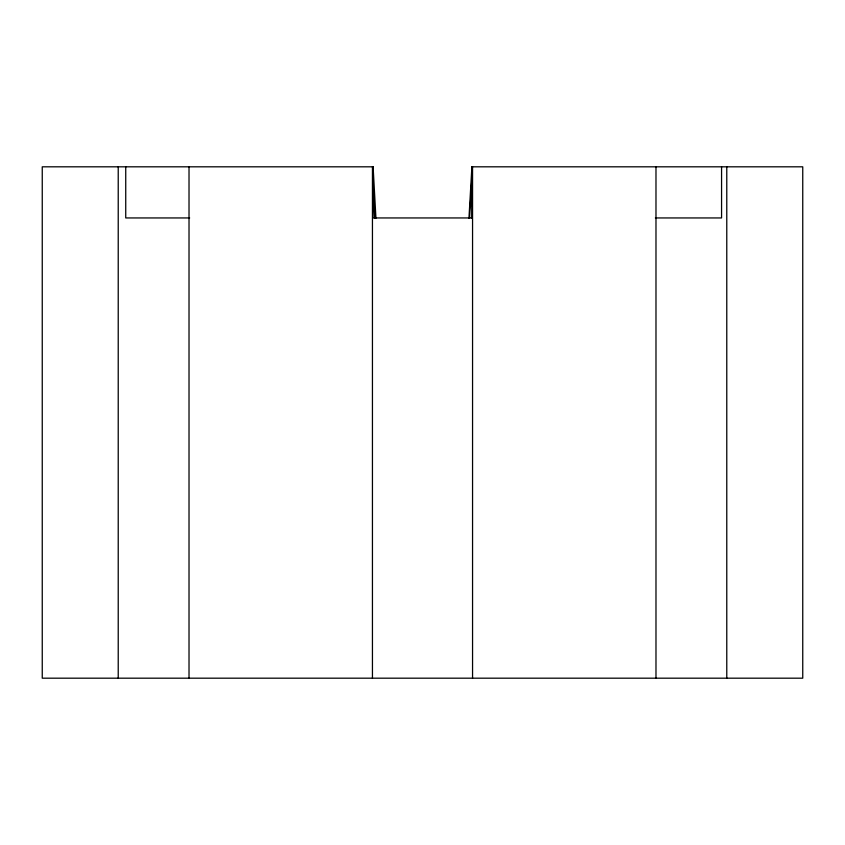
<?xml version="1.0" encoding="UTF-8"?>
<svg xmlns="http://www.w3.org/2000/svg" width="845" height="845" viewBox="0 0 845 845"><rect width="100%" height="100%" fill="white"/><g stroke="black" fill="none" stroke-linecap="round" stroke-linejoin="round"><path stroke-width="1.27" d="M468.954 218.211L471.89 166.814L471.763 217.947M469.556 218.211L471.943 177.355M470.876 206.349L471.109 202.399M471.732 191.857L471.964 187.896M189.671 217.947L125.736 217.947L125.736 166.814M471.89 217.947L372.983 217.947L372.983 166.814M655.371 217.947L721.567 217.947L721.567 166.814M373.067 189.217L374.715 218.211M373.11 166.814L375.94 218.211M726.774 166.814L726.774 678.186M655.984 166.814L655.984 678.186M472.556 166.814L472.556 678.186M471.7 181.231L471.7 166.814L802.75 166.814L802.75 678.186L42.25 678.186L42.25 166.814L373.3 166.814L373.3 182.552M372.444 166.814L372.444 678.186M189.016 166.814L189.016 678.186M118.226 166.814L118.226 678.186"/></g></svg>
